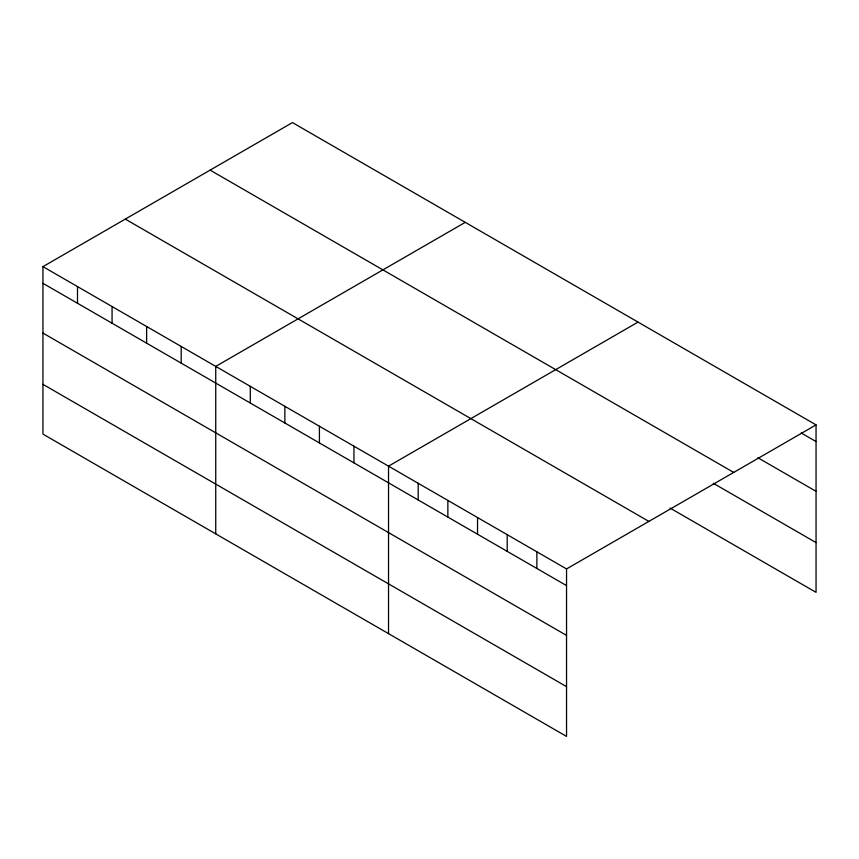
<?xml version="1.0" encoding="UTF-8"?>
<svg xmlns="http://www.w3.org/2000/svg" width="859" height="859" viewBox="0 0 859 859"><rect width="100%" height="100%" fill="white"/><g stroke="black" fill="none" stroke-linecap="round" stroke-linejoin="round"><path stroke-width="1.29" d="M42.95 266.644L566.543 568.937L566.543 736.41L42.95 434.117L42.95 266.644L292.457 122.59L816.05 424.883L816.05 592.356L669.977 508.023M465.245 222.352L215.738 366.396L215.738 533.868M638.022 322.104L388.526 466.158L388.526 633.631M566.543 568.937L816.05 424.883M801.211 433L816.05 441.558M757.853 457.729L816.05 491.327M210.122 170.125L733.715 472.418M713.346 483.306L816.05 542.598M125.285 219.099L648.878 521.402M42.95 283.32L566.543 585.613M42.95 333.077L566.543 635.381M42.95 384.349L566.543 686.642M536.875 551.8L536.875 568.486M507.207 534.674L507.207 551.349M477.54 517.548L477.54 534.223M447.861 500.41L447.861 517.097M418.193 483.284L418.193 499.959M353.962 446.208L353.962 462.883M319.408 426.247L319.408 442.933M284.855 406.296L284.855 422.982M250.291 386.346L250.291 403.021M181.185 346.445L181.185 363.121M146.621 326.495L146.621 343.171M112.067 306.545L112.067 323.22M77.503 286.595L77.503 303.27"/></g></svg>
